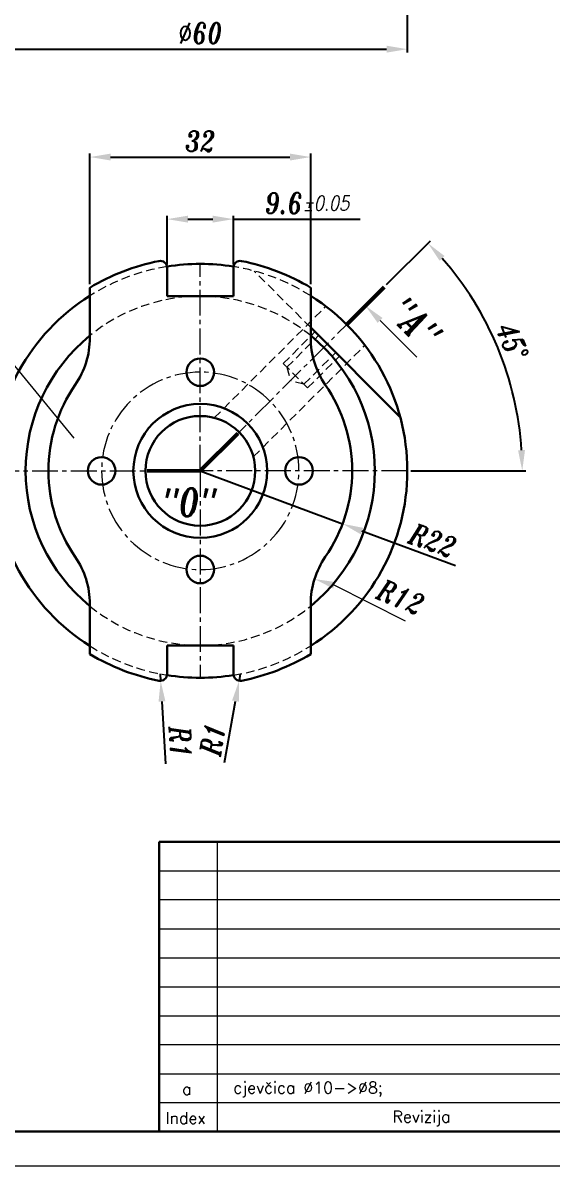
# Model space of a CAD drawing. Extents: x 43 to 465, y 17 to 437.
# Drawn here: x 135.5 to 212.2, y 16.6 to 182.3 of the extents above; entities that cross this region are included whole.
import ezdxf
from ezdxf.enums import TextEntityAlignment as Align

# ---------------------------------------------------------------- set-up
doc = ezdxf.new("R2010")
doc.units = 0
doc.header["$LTSCALE"] = 5
doc.header["$MEASUREMENT"] = 0
doc.linetypes.add('CENTER2', pattern=[1.125, 0.75, -0.125, 0.125, -0.125])
doc.linetypes.add('HIDDEN', pattern=[0.375, 0.25, -0.125])
doc.layers.get('0').update_dxf_attribs({"linetype": 'CONTINUOUS', "lineweight": 15})
for name, color, linetype, lineweight in [('1', 1, 'CENTER2', 15), ('2', 2, 'HIDDEN', 15), ('3', 3, 'CONTINUOUS', 30), ('4', 5, 'CONTINUOUS', 50)]:
    doc.layers.add(name, color=color, linetype=linetype, lineweight=lineweight)
doc.styles.add('ITALICT', font='italict', dxfattribs={"width": 0.8, "height": 3})
doc.styles.add('ROMANS', font='romans.shx')
doc.dimstyles.get("Standard").update_dxf_attribs({"dimtxt": 3, "dimasz": 3, "dimexe": 0.5, "dimexo": 0.5, "dimgap": 0.8, "dimtad": 1, "dimdsep": 46, "dimtxsty": 'ITALICT', "dimcen": 0, "dimadec": 0, "dimazin": 2, "dimtfac": 1, "dimtmove": 0, "dimatfit": 3, "dimfxl": 1, "dimtolj": 1, "dimtzin": 0, "dimarcsym": 0})

# ---------------------------------------------------------------- blocks, each defined once
blk = doc.blocks.new('*D1')
at = {"color": 0, "lineweight": -2, "transparency": 16777216}
for p, q in [((131.19, 216.31), (131.19, 177.96)), ((191.19, 216.31), (191.19, 177.96)), ((134.19, 178.46), (188.19, 178.46))]:
    blk.add_line(p, q, dxfattribs=at)
at = {"color": 0, "transparency": 16777216}
for points in [[(134.19, 178.96), (134.19, 177.96), (131.19, 178.46)], [(188.19, 178.96), (188.19, 177.96), (191.19, 178.46)]]:
    blk.add_solid(points, dxfattribs=at)
at = {"color": 0, "transparency": 16777216, "insert": (161.19, 180.76), "char_height": 3, "attachment_point": 5, "style": 'ITALICT'}
blk.add_mtext('\\A1;%%c60', dxfattribs=at)
blk = doc.blocks.new('*D20')
at = {"color": 0, "lineweight": -2, "transparency": 16777216}
for p, q in [((188.19, 144.33), (194.53, 150.67)), ((191.69, 117.34), (208.34, 117.34))]:
    blk.add_line(p, q, dxfattribs=at)
blk.add_arc((161.19, 117.34), 46.65, 3.6855, 41.3145, dxfattribs=at)
at = {"color": 0, "transparency": 16777216}
for points in [[(195.86, 147.79), (196.59, 148.47), (194.18, 150.32)], [(208.24, 120.35), (207.24, 120.32), (207.84, 117.34)]]:
    blk.add_solid(points, dxfattribs=at)
at = {"color": 0, "transparency": 16777216, "insert": (206.41, 136.07), "char_height": 3, "attachment_point": 5, "rotation": 292.5, "style": 'ITALICT'}
blk.add_mtext('\\A1;45°', dxfattribs=at)
blk = doc.blocks.new('*D25')
at = {"color": 0, "lineweight": -2, "transparency": 16777216}
for p, q in [((166.99, 87.9), (166.82, 86.92)), ((164.72, 75.04), (166.3, 83.96))]:
    blk.add_line(p, q, dxfattribs=at)
at = {"color": 0, "transparency": 16777216}
blk.add_solid([(165.8, 84.05), (166.79, 83.88), (166.82, 86.92)], dxfattribs=at)
at = {"color": 0, "transparency": 16777216, "insert": (162.98, 78.43), "char_height": 3, "attachment_point": 5, "rotation": 79.9972, "style": 'ITALICT'}
blk.add_mtext('\\A1;R1', dxfattribs=at)
blk = doc.blocks.new('*D26')
at = {"color": 0, "lineweight": -2, "transparency": 16777216}
for p, q in [((155.39, 87.9), (155.45, 86.9)), ((156.22, 74.87), (155.65, 83.91))]:
    blk.add_line(p, q, dxfattribs=at)
at = {"color": 0, "transparency": 16777216}
blk.add_solid([(156.14, 83.94), (155.15, 83.88), (155.45, 86.9)], dxfattribs=at)
at = {"color": 0, "transparency": 16777216, "insert": (158.32, 78.04), "char_height": 3, "attachment_point": 5, "rotation": 273.6456, "style": 'ITALICT'}
blk.add_mtext('\\A1;R1', dxfattribs=at)
blk = doc.blocks.new('*D45')
at = {"color": 0, "lineweight": -2, "transparency": 16777216}
for p, q in [((156.39, 147.27), (156.39, 154.32)), ((165.99, 147.27), (165.99, 154.32)), ((159.39, 153.82), (162.99, 153.82)), ((165.99, 153.82), (184.34, 153.82))]:
    blk.add_line(p, q, dxfattribs=at)
at = {"color": 0, "transparency": 16777216}
for points in [[(159.39, 154.32), (159.39, 153.32), (156.39, 153.82)], [(162.99, 154.32), (162.99, 153.32), (165.99, 153.82)]]:
    blk.add_solid(points, dxfattribs=at)
at = {"color": 0, "transparency": 16777216, "insert": (176.66, 156.12), "char_height": 3, "attachment_point": 5, "style": 'ITALICT'}
blk.add_mtext('\\A1;9.6{}{\\H0.71x;\\C3;%%p0.05}', dxfattribs=at)
blk = doc.blocks.new('*D46')
at = {"color": 0, "lineweight": -2, "transparency": 16777216}
for p, q in [((145.19, 144.39), (145.19, 163.32)), ((148.19, 162.82), (174.19, 162.82)), ((177.19, 144.39), (177.19, 163.32))]:
    blk.add_line(p, q, dxfattribs=at)
at = {"color": 0, "transparency": 16777216}
for points in [[(148.19, 163.32), (148.19, 162.32), (145.19, 162.82)], [(174.19, 163.32), (174.19, 162.32), (177.19, 162.82)]]:
    blk.add_solid(points, dxfattribs=at)
at = {"color": 0, "transparency": 16777216, "insert": (161.19, 165.12), "char_height": 3, "attachment_point": 5, "style": 'ITALICT'}
blk.add_mtext('\\A1;32', dxfattribs=at)
blk = doc.blocks.new('*D47')
at = {"color": 0, "lineweight": -2, "transparency": 16777216}
for p, q in [((161.19, 117.34), (181.81, 109.66)), ((198.19, 103.55), (184.62, 108.61))]:
    blk.add_line(p, q, dxfattribs=at)
at = {"color": 0, "transparency": 16777216}
blk.add_solid([(184.79, 109.08), (184.44, 108.14), (181.81, 109.66)], dxfattribs=at)
at = {"color": 0, "transparency": 16777216, "insert": (194.87, 107.24), "char_height": 3, "attachment_point": 5, "rotation": 339.5665, "style": 'ITALICT'}
blk.add_mtext('\\A1;R22', dxfattribs=at)

msp = doc.modelspace()

# ---------------------------------------------------------------- linework, layer by layer
for p, q in [((127.8602, 140.2611), (142.8862, 122.0903)), ((187.24, 139.1425), (192.577, 133.8055)), ((190.9305, 95.5715), (180.6053, 100.7487)), ((163.6144, 63.5588), (163.6144, 21.5588)), ((155.2144, 59.3588), (334.7086, 59.3588)), ((334.7086, 55.1588), (155.2144, 55.1588)), ((155.2144, 50.9588), (297.0415, 50.9588)), ((155.2144, 46.7588), (297.0415, 46.7588)), ((155.2144, 42.5588), (297.0415, 42.5588)), ((155.2144, 38.3588), (334.7086, 38.3588)), ((253.3615, 34.1588), (155.2144, 34.1588)), ((155.2144, 29.9588), (334.7086, 29.9588)), ((155.2144, 25.7588), (334.7086, 25.7588))]:
    msp.add_line(p, q)
at = {"linetype": 'ByBlock'}
msp.add_line((339.7086, 16.5588), (42.7086, 16.5588), dxfattribs=at)
for points in [[(186.8864, 138.789), (187.5935, 139.4961), (185.1186, 141.2638)], [(180.7553, 101.2257), (180.4553, 100.2717), (177.7435, 101.6487)]]:
    msp.add_solid(points)
at = {"layer": '1'}
for p, q in [((161.1907, 117.3359), (161.1907, 147.3359)), ((161.1907, 117.3359), (182.4039, 138.5491)), ((131.1907, 117.3359), (161.1907, 117.3359)), ((191.1907, 117.3359), (161.1907, 117.3359)), ((161.1907, 117.3359), (161.1907, 87.3359))]:
    msp.add_line(p, q, dxfattribs=at)
for start, end in [(90, 180), (0, 90), (180, 270), (270, 0)]:
    msp.add_arc((161.1907, 117.3359), 14.3, start, end, dxfattribs=at)
at = {"layer": '2'}
for p, q in [((177.1907, 138.1055), (168.9925, 146.3037)), ((163.2204, 125.0225), (179.3861, 141.1881)), ((173.2115, 132.8923), (177.8077, 137.4885)), ((173.7419, 132.3619), (178.3381, 136.9581)), ((168.8773, 119.3656), (185.0429, 135.5313)), ((176.2167, 129.8871), (180.8129, 134.4833)), ((173.2115, 132.8923), (176.7471, 129.3567)), ((176.7471, 129.3567), (181.3433, 133.9529)), ((173.7419, 132.3619), (174.2649, 130.4101)), ((176.2167, 129.8871), (174.2649, 130.4101))]:
    msp.add_line(p, q, dxfattribs=at)
for radius, start, end in [(30, 99.206896, 122.230953), (30, 57.769047, 80.793104), (25.3, 90, 129.228232), (25.3, 50.771768, 90), (25.3, 230.771768, 270), (25.3, 270, 309.228232), (30, 237.769047, 260.793104), (30, 279.206896, 302.230953)]:
    msp.add_arc((161.1907, 117.3359), radius, start, end, dxfattribs=at)
at = {"layer": '3'}
for p, q in [((156.3907, 142.6359), (156.3907, 146.7699)), ((165.9907, 142.6359), (165.9907, 146.7699)), ((145.1907, 136.6232), (145.1907, 143.8878)), ((161.1907, 142.6359), (156.3907, 142.6359)), ((161.1907, 142.6359), (165.9907, 142.6359)), ((177.1907, 136.6232), (177.1907, 143.8878)), ((190.1585, 125.1377), (177.1907, 138.1055)), ((145.1907, 98.0486), (145.1907, 90.7841)), ((177.1907, 98.0486), (177.1907, 90.7841)), ((156.3907, 92.0359), (156.3907, 87.9019)), ((161.1907, 92.0359), (156.3907, 92.0359)), ((161.1907, 92.0359), (165.9907, 92.0359)), ((165.9907, 92.0359), (165.9907, 87.9019)), ((155.2144, 63.5588), (334.7086, 63.5588)), ((155.2144, 63.5588), (155.2144, 21.5588))]:
    msp.add_line(p, q, dxfattribs=at)
at = {"layer": '3', "linetype": 'ByBlock'}
msp.add_line((334.7086, 21.5588), (62.7086, 21.5588), dxfattribs=at)
at = {"layer": '3'}
for centre in [(161.1907, 131.6359), (146.8907, 117.3359), (175.4907, 117.3359), (161.1907, 103.0359)]:
    msp.add_circle(centre, 2, dxfattribs=at)
for centre, radius, start, end in [((161.1907, 117.3359), 31, 101.147378, 121.072951), ((155.3907, 146.7699), 1, 0, 101.147378), ((166.9907, 146.7699), 1, 78.852622, 180), ((161.1907, 117.3359), 31, 58.927049, 78.852622), ((161.1907, 117.3359), 30, 90, 99.206896), ((161.1907, 117.3359), 30, 80.793104, 90), ((161.1907, 117.3359), 30, 122.230953, 180), ((161.1907, 117.3359), 30, 0, 57.769047), ((161.1907, 117.3359), 25.3, 129.228232, 180), ((133.1907, 136.6232), 12, 325.439678, 0), ((161.1907, 117.3359), 25.3, 0, 50.771768), ((189.1907, 136.6232), 12, 180, 214.560322), ((161.1907, 117.3359), 22, 145.439678, 180), ((161.1907, 117.3359), 22, 0, 34.560322), ((161.1907, 117.3359), 9.7, 90, 180), ((161.1907, 117.3359), 9.7, 0, 90), ((161.1907, 117.3359), 7.95, 90, 180), ((161.1907, 117.3359), 7.95, 0, 90), ((161.1907, 117.3359), 30, 180, 237.769047), ((161.1907, 117.3359), 25.3, 180, 230.771768), ((161.1907, 117.3359), 22, 180, 214.560322), ((161.1907, 117.3359), 9.7, 180, 270), ((161.1907, 117.3359), 7.95, 180, 270), ((161.1907, 117.3359), 7.95, 270, 0), ((161.1907, 117.3359), 9.7, 270, 0), ((161.1907, 117.3359), 25.3, 309.228232, 0), ((161.1907, 117.3359), 30, 302.230953, 0), ((161.1907, 117.3359), 22, 325.439678, 0), ((133.1907, 98.0486), 12, 0, 34.560322), ((189.1907, 98.0486), 12, 145.439678, 180), ((161.1907, 117.3359), 31, 238.927049, 258.852622), ((161.1907, 117.3359), 31, 281.147378, 301.072951), ((155.3907, 87.9019), 1, 258.852622, 0), ((166.9907, 87.9019), 1, 180, 281.147378), ((161.1907, 117.3359), 30, 260.793104, 270), ((161.1907, 117.3359), 30, 270, 279.206896)]:
    msp.add_arc(centre, radius, start, end, dxfattribs=at)
at = {"layer": '4'}
for p, q in [((187.8333, 143.9785), (182.4039, 138.5491)), ((166.6201, 122.7653), (161.1907, 117.3359)), ((161.1907, 117.3359), (153.5124, 117.3359))]:
    msp.add_line(p, q, dxfattribs=at)

# ---------------------------------------------------------------- texts
at = {"style": 'ITALICT', "width": 0.8}
msp.add_text('"A"', height=4, rotation=315, dxfattribs=at).set_placement((188.149, 140.1591))
msp.add_text('"O"', height=4, dxfattribs=at).set_placement((155.6186, 110.7744))
msp.add_text('R12', height=3, rotation=337.133383, dxfattribs=at).set_placement((190.2321, 99.0346), align=Align.MIDDLE_CENTER)
at = {"style": 'ROMANS'}
for s, p in [('cjevčica %%C10->%%C8;', (165.9657, 27.0977)), ('a', (158.556, 26.8914)), ('Index', (156.1518, 22.6914)), ('Revizija', (189.0339, 22.8977))]:
    msp.add_text(s, height=1.68, dxfattribs=at).set_placement(p)

# ---------------------------------------------------------------- dimensions: what is measured, and where the dimension line sits
dim = msp.add_linear_dim(base=(191.1907, 178.4567), p1=(131.1907, 216.8124), p2=(191.1907, 216.8124), text='%%c60', dimstyle='Standard', override={"dimtmove": 0})
dim.commit()
dim.dimension.update_dxf_attribs({"geometry": '*D1', "text_midpoint": (161.1907, 178.4567), "dimtype": 160})
dim = msp.add_linear_dim(base=(177.1907, 162.8193), p1=(145.1907, 143.8878), p2=(177.1907, 143.8878), dimstyle='Standard', override={"dimtmove": 0, "dimarcsym": 1})
dim.commit()
dim.dimension.update_dxf_attribs({"geometry": '*D46', "text_midpoint": (161.1907, 162.8193), "dimtype": 160})
dim = msp.add_linear_dim(base=(165.9907, 153.8193), p1=(156.3907, 146.7699), p2=(165.9907, 146.7699), text='<>{}{\\H0.71x;\\C3;%%p0.05}', dimstyle='Standard', override={"dimtp": 0.05, "dimtm": 0.05, "dimtdec": 2, "dimtmove": 0, "dimtzin": 0, "dimarcsym": 1})
dim.commit()
dim.dimension.update_dxf_attribs({"geometry": '*D45', "text_midpoint": (176.6644, 156.1193)})
dim = msp.add_angular_dim_2l(base=(206.2481, 129.409), line1=((187.8333, 143.9785), (182.4039, 138.5491)), line2=((191.1907, 117.3359), (161.1907, 117.3359)), dimstyle='Standard')
dim.commit()
dim.dimension.update_dxf_attribs({"geometry": '*D20', "text_midpoint": (206.4117, 136.0671)})
dim = msp.add_radius_dim(center=(161.1907, 117.3359), mpoint=(181.8064, 109.6553), dimstyle='Standard', override={"dimarcsym": 1})
dim.commit()
dim.dimension.update_dxf_attribs({"geometry": '*D47', "text_midpoint": (194.0645, 105.0884), "dimtype": 164})
for center, mpoint, picture, middle in [((155.3907, 87.9019), (155.4543, 86.9039), '*D26', (158.3237, 78.0399)), ((166.9907, 87.9019), (166.817, 86.9171), '*D25', (162.9838, 78.4253))]:
    dim = msp.add_radius_dim(center=center, mpoint=mpoint, dimstyle='Standard')
    dim.commit()
    dim.dimension.update_dxf_attribs({"geometry": picture, "text_midpoint": middle})

doc.saveas('drawing.dxf')
